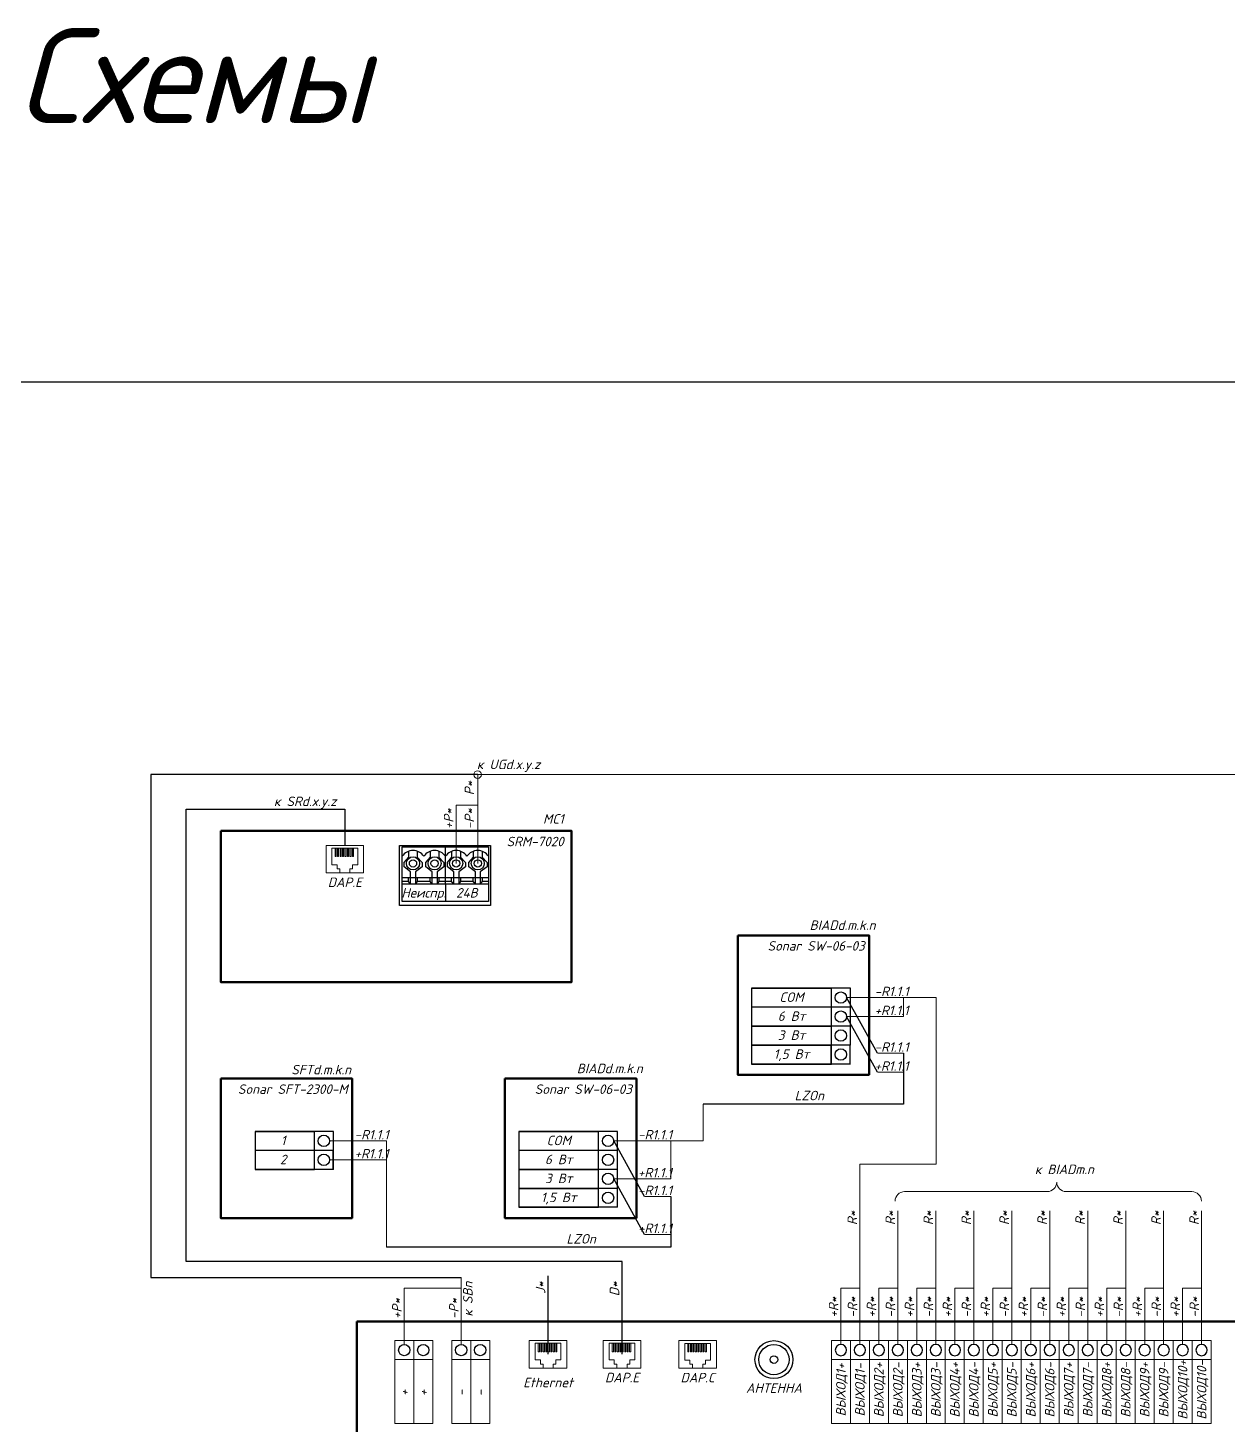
# Model space of a CAD drawing. Extents: x -152830 to 1281226, y -304852 to -2349.
# Drawn here: x 1078828 to 1110434, y -39169 to -2357 of the extents above; entities that cross this region are included whole.
import ezdxf
from ezdxf.enums import TextEntityAlignment as Align

# ---------------------------------------------------------------- set-up
doc = ezdxf.new("R2010")
doc.units = 0
doc.header["$LTSCALE"] = 100
doc.layers.get('Defpoints').update_dxf_attribs({"color": 42})
for name, color, linetype, lineweight in [('....ТЕКСТ', 7, 'Continuous', 15), ('1.АПС_текст', 7, 'Continuous', 15), ('TEXT', 7, 'Continuous', 30), ('Кабельные стояки', 7, 'Continuous', 25), ('Схемы подключ', 7, 'Continuous', 15)]:
    doc.layers.add(name, color=color, linetype=linetype, lineweight=lineweight)
doc.styles.add('OlympDesign', font='isocpeui.ttf', dxfattribs={"height": 250})

# ---------------------------------------------------------------- blocks, each defined once
blk = doc.blocks.new('DAP')
at = {"layer": 'Схемы подключ'}
for p, q in [((-258, 291), (-258, 65)), ((-228, 65), (-258, 65)), ((-228, 65), (-228, 291)), ((-192, 291), (-192, 65)), ((-163, 65), (-192, 65)), ((-163, 65), (-163, 291)), ((-127, 291), (-127, 65)), ((-97, 65), (-127, 65)), ((-97, 65), (-97, 291)), ((-61, 291), (-61, 65)), ((-32, 65), (-61, 65)), ((-32, 65), (-32, 291)), ((4, 291), (4, 65)), ((33, 65), (4, 65)), ((33, 65), (33, 291)), ((70, 291), (70, 65)), ((99, 65), (70, 65)), ((99, 65), (99, 291)), ((135, 291), (135, 65)), ((164, 65), (135, 65)), ((164, 65), (164, 291)), ((200, 291), (200, 65)), ((230, 65), (200, 65)), ((230, 65), (230, 291))]:
    blk.add_line(p, q, dxfattribs=at)
blk.add_lwpolyline([(-495, 362), (495, 362), (495, -362), (-495, -362)], close=True, dxfattribs=at)
for points in [[(-134, -362), (-134, -256), (-204, -256), (-204, -149), (-339, -149), (-339, 291), (0, 291)], [(134, -362), (134, -256), (204, -256), (204, -149), (339, -149), (339, 291), (0, 291)]]:
    blk.add_lwpolyline(points, dxfattribs=at)
blk = doc.blocks.new('антенна123')
for radius in [500, 400, 100]:
    blk.add_circle((0, 0), radius)

msp = doc.modelspace()

# ---------------------------------------------------------------- linework, layer by layer
at = {"layer": '....ТЕКСТ', "color": 7, "lineweight": 50}
for points in [[(1097522.067182, -26266.909965), (1100982.023476, -26266.909965), (1100982.023476, -29941.123092), (1097522.067182, -29941.123092)], [(1083905.505029, -30042.186906), (1087365.461323, -30042.186906), (1087365.461323, -33716.400034), (1083905.505029, -33716.400034)], [(1091390.991341, -30042.186906), (1094850.947635, -30042.186906), (1094850.947635, -33716.400034), (1091390.991341, -33716.400034)]]:
    msp.add_lwpolyline(points, close=True, dxfattribs=at)
for p, q in [((1088736.511455, -24346.211263), (1088857.713671, -24206.737945)), ((1088857.713671, -24206.737945), (1088857.713671, -24048.267688)), ((1089081.81724, -24049.04645), (1089081.81724, -24206.737945)), ((1089081.81724, -24206.737945), (1089213.979089, -24346.211263)), ((1089305.048828, -24346.211263), (1089426.251045, -24206.737945)), ((1089426.251045, -24206.737945), (1089426.251045, -24048.267688)), ((1089650.354613, -24049.04645), (1089650.354613, -24206.737945)), ((1089650.354613, -24206.737945), (1089782.516462, -24346.211263)), ((1089821.456176, -24920.394667), (1089821.456176, -23936.684538)), ((1089873.586202, -24346.211263), (1089994.788418, -24206.737945)), ((1089994.788418, -24206.737945), (1089994.788418, -24048.267688)), ((1090218.891987, -24049.04645), (1090218.891987, -24206.737945)), ((1090218.891987, -24206.737945), (1090351.053836, -24346.211263)), ((1090442.123575, -24346.211263), (1090563.325792, -24206.737945)), ((1090563.325792, -24206.737945), (1090563.325792, -24048.267688)), ((1090787.42936, -24049.04645), (1090787.42936, -24206.737945)), ((1090787.42936, -24206.737945), (1090919.591209, -24346.211263)), ((1088736.511455, -24463.662478), (1088736.511455, -24346.211263)), ((1088905.460621, -24595.79591), (1088736.511455, -24463.662478)), ((1088905.460621, -24920.394667), (1088905.460621, -24595.79591)), ((1089213.979089, -24463.662478), (1089035.845446, -24595.79591)), ((1089035.845446, -24595.79591), (1089035.845446, -24920.394667)), ((1089213.979089, -24346.211263), (1089213.979089, -24463.662478)), ((1089305.048828, -24463.662478), (1089305.048828, -24346.211263)), ((1089473.997995, -24595.79591), (1089305.048828, -24463.662478)), ((1089473.997995, -24920.394667), (1089473.997995, -24595.79591)), ((1089782.516462, -24463.662478), (1089604.38282, -24595.79591)), ((1089604.38282, -24595.79591), (1089604.38282, -24920.394667)), ((1089782.516462, -24346.211263), (1089782.516462, -24463.662478)), ((1089873.586202, -24463.662478), (1089873.586202, -24346.211263)), ((1090042.535368, -24595.79591), (1089873.586202, -24463.662478)), ((1090042.535368, -24920.394667), (1090042.535368, -24595.79591)), ((1090351.053836, -24463.662478), (1090172.920193, -24595.79591)), ((1090172.920193, -24595.79591), (1090172.920193, -24920.394667)), ((1090351.053836, -24346.211263), (1090351.053836, -24463.662478)), ((1090442.123575, -24463.662478), (1090442.123575, -24346.211263)), ((1090611.072742, -24595.79591), (1090442.123575, -24463.662478)), ((1090611.072742, -24920.394667), (1090611.072742, -24595.79591)), ((1090919.591209, -24463.662478), (1090741.457567, -24595.79591)), ((1090741.457567, -24595.79591), (1090741.457567, -24920.394667)), ((1090919.591209, -24346.211263), (1090919.591209, -24463.662478)), ((1088684.381429, -24740.851321), (1090953.199146, -24740.851321)), ((1088849.414401, -24844.197019), (1088684.381429, -24844.197019)), ((1090953.199146, -24920.394667), (1088684.381429, -24920.394667)), ((1088849.414401, -24844.197019), (1088849.414401, -24740.851321)), ((1088905.460621, -24920.394667), (1088849.414401, -24844.197019)), ((1089035.845446, -24920.394667), (1089088.924173, -24844.197019)), ((1089088.924173, -24844.197019), (1089088.924173, -24740.851321)), ((1089417.951774, -24844.197019), (1089088.924173, -24844.197019)), ((1089417.951774, -24844.197019), (1089417.951774, -24740.851321)), ((1089473.997995, -24920.394667), (1089417.951774, -24844.197019)), ((1089604.38282, -24920.394667), (1089657.461547, -24844.197019)), ((1089657.461547, -24844.197019), (1089657.461547, -24740.851321)), ((1089986.489148, -24844.197019), (1089657.461547, -24844.197019)), ((1089986.489148, -24844.197019), (1089986.489148, -24740.851321)), ((1090042.535368, -24920.394667), (1089986.489148, -24844.197019)), ((1090172.920193, -24920.394667), (1090225.99892, -24844.197019)), ((1090225.99892, -24844.197019), (1090225.99892, -24740.851321)), ((1090555.026521, -24844.197019), (1090225.99892, -24844.197019)), ((1090555.026521, -24844.197019), (1090555.026521, -24740.851321)), ((1090611.072742, -24920.394667), (1090555.026521, -24844.197019)), ((1090741.457567, -24920.394667), (1090794.536294, -24844.197019)), ((1090794.536294, -24844.197019), (1090794.536294, -24740.851321)), ((1090953.199146, -24844.197019), (1090794.536294, -24844.197019)), ((1101199.067182, -29372.190852), (1100386.916223, -27906.690852)), ((1101199.067182, -29872.190852), (1100386.916223, -28406.690852)), ((1101886.916223, -29372.190852), (1101886.916223, -30710.690852)), ((1101886.916223, -30710.690852), (1096613.8091, -30710.690852)), ((1095067.991341, -33147.467794), (1094255.840381, -31681.967794)), ((1095067.991341, -34147.467794), (1094255.840381, -32681.967794)), ((1095755.840381, -33147.467794), (1095755.840381, -34485.967794)), ((1094157.664481, -34485.967794), (1088270.354069, -34485.967794)), ((1095755.840381, -34485.967794), (1090726.491341, -34485.967794))]:
    msp.add_line(p, q)
for points in [[(1090674.262236, -22030.442857), (1082060.051716, -22030.442857), (1082060.051716, -35283.36341), (1090238.3751, -35283.36341)], [(1089821.456176, -24920.394667), (1089821.456176, -25370.058215)], [(1092527.290246, -37305.550928), (1092527.290246, -35235.56046)]]:
    msp.add_lwpolyline(points)
for points in [[(1088608.813995, -23894.620497), (1091012.166172, -23894.620497), (1091012.166172, -25477.373202), (1088608.813995, -25477.373202)], [(1088684.381429, -23936.684538), (1090953.199146, -23936.684538), (1090953.199146, -25370.058215), (1088684.381429, -25370.058215)]]:
    msp.add_lwpolyline(points, close=True)
for centre, radius in [((1088968.650116, -24369.617282), 172.852755), ((1088968.650116, -24369.617282), 96.343618), ((1089537.187489, -24369.617282), 172.852755), ((1089537.187489, -24369.617282), 96.343618), ((1090105.724863, -24369.617282), 172.852755), ((1090105.724863, -24369.617282), 96.343618), ((1090674.262236, -24369.617282), 172.852755), ((1090674.262236, -24369.617282), 96.343618)]:
    msp.add_circle(centre, radius)
for centre in [(1088968.650116, -24369.617282), (1089537.187489, -24369.617282), (1090105.724863, -24369.617282), (1090674.262236, -24369.617282)]:
    msp.add_arc(centre, 339.959492, 33.260673987, 146.739326013)
at = {"layer": '1.АПС_текст', "color": 0, "lineweight": 25}
for points in [[(1097886.785856, -27656.673016), (1097886.264392, -29656.673016)], [(1099086.785856, -27656.673016), (1097886.785856, -27656.673016)], [(1097886.785856, -27656.673016), (1099086.525124, -27656.673016)], [(1099086.525124, -27656.673016), (1099986.525124, -27656.673016)], [(1099986.785856, -27656.673016), (1099086.785856, -27656.673016)], [(1100486.785856, -27656.673016), (1099986.525124, -27656.673016)], [(1100487.046589, -27656.673016), (1099986.785856, -27656.673016)], [(1099986.785856, -28156.673016), (1099986.785856, -27656.673016)], [(1100487.046589, -28156.673016), (1100487.046589, -27656.673016)], [(1099986.785856, -28156.673016), (1097886.785856, -28156.673016)], [(1099986.525124, -28656.673016), (1099986.525124, -28156.673016)], [(1099986.785856, -28656.673016), (1099986.785856, -28156.673016)], [(1100487.046589, -28156.673016), (1099986.785856, -28156.673016)], [(1100486.785856, -28656.673016), (1100486.785856, -28156.673016)], [(1100487.046589, -28656.673016), (1100487.046589, -28156.673016)], [(1097886.785856, -28656.673016), (1099086.525124, -28656.673016)], [(1097887.046589, -28656.673016), (1099086.785856, -28656.673016)], [(1099087.046589, -28656.673016), (1097887.046589, -28656.673016)], [(1099086.525124, -28656.673016), (1099986.525124, -28656.673016)], [(1099086.785856, -28656.673016), (1099986.785856, -28656.673016)], [(1099987.046589, -28656.673016), (1099087.046589, -28656.673016)], [(1100486.785856, -28656.673016), (1099986.525124, -28656.673016)], [(1099986.525124, -29156.673016), (1099986.525124, -28656.673016)], [(1100487.046589, -28656.673016), (1099986.785856, -28656.673016)], [(1099986.785856, -29156.673016), (1099986.785856, -28656.673016)], [(1100487.307321, -28656.673016), (1099987.046589, -28656.673016)], [(1100486.264392, -29656.673016), (1100487.046589, -28656.673016)], [(1100486.785856, -29156.673016), (1100486.785856, -28656.673016)], [(1097886.785856, -29156.673016), (1099086.525124, -29156.673016)], [(1097887.046589, -29156.673016), (1099086.785856, -29156.673016)], [(1099087.046589, -29156.673016), (1097887.046589, -29156.673016)], [(1099086.525124, -29156.673016), (1099986.525124, -29156.673016)], [(1099086.785856, -29156.673016), (1099986.785856, -29156.673016)], [(1099987.046589, -29156.673016), (1099087.046589, -29156.673016)], [(1099986.00366, -29656.673016), (1099986.00366, -29156.673016)], [(1099986.264392, -29656.673016), (1099986.264392, -29156.673016)], [(1100486.785856, -29156.673016), (1099986.525124, -29156.673016)], [(1100487.046589, -29156.673016), (1099986.785856, -29156.673016)], [(1100487.307321, -29156.673016), (1099987.046589, -29156.673016)], [(1097886.264392, -29656.673016), (1099086.00366, -29656.673016)], [(1097886.525124, -29656.673016), (1099086.264392, -29656.673016)], [(1099086.525124, -29656.673016), (1097886.525124, -29656.673016)], [(1099086.00366, -29656.673016), (1099986.00366, -29656.673016)], [(1099086.264392, -29656.673016), (1099986.264392, -29656.673016)], [(1099986.525124, -29656.673016), (1099086.525124, -29656.673016)], [(1100486.264392, -29656.673016), (1099986.00366, -29656.673016)], [(1100486.525124, -29656.673016), (1099986.264392, -29656.673016)], [(1100486.785856, -29656.673016), (1099986.525124, -29656.673016)], [(1084811.919969, -31431.949958), (1084812.09379, -32431.949958)], [(1085470.223703, -31431.949958), (1084811.919969, -31431.949958)], [(1084811.919969, -31431.949958), (1085469.962971, -31431.949958)], [(1085469.962971, -31431.949958), (1086369.962971, -31431.949958)], [(1086370.223703, -31431.949958), (1085470.223703, -31431.949958)], [(1086870.223703, -31431.949958), (1086369.962971, -31431.949958)], [(1086870.484435, -31431.949958), (1086370.223703, -31431.949958)], [(1086370.223703, -31931.949958), (1086370.223703, -31431.949958)], [(1086870.484435, -31931.949958), (1086870.484435, -31431.949958)], [(1091755.710015, -31431.949958), (1091755.970747, -33431.949958)], [(1092955.710015, -31431.949958), (1091755.710015, -31431.949958)], [(1091755.710015, -31431.949958), (1092955.449283, -31431.949958)], [(1092955.449283, -31431.949958), (1093855.449283, -31431.949958)], [(1093855.710015, -31431.949958), (1092955.710015, -31431.949958)], [(1094355.710015, -31431.949958), (1093855.449283, -31431.949958)], [(1094355.970747, -31431.949958), (1093855.710015, -31431.949958)], [(1093855.710015, -31931.949958), (1093855.710015, -31431.949958)], [(1094355.970747, -31931.949958), (1094355.970747, -31431.949958)], [(1086370.223703, -31931.949958), (1084812.006879, -31931.949958)], [(1086369.962971, -32431.949958), (1086369.962971, -31931.949958)], [(1086370.223703, -32431.949958), (1086370.223703, -31931.949958)], [(1086870.484435, -31931.949958), (1086370.223703, -31931.949958)], [(1086870.223703, -32431.949958), (1086870.223703, -31931.949958)], [(1086870.484435, -32431.949958), (1086870.484435, -31931.949958)], [(1093855.710015, -31931.949958), (1091755.710015, -31931.949958)], [(1093855.449283, -32431.949958), (1093855.449283, -31931.949958)], [(1093855.710015, -32431.949958), (1093855.710015, -31931.949958)], [(1094355.970747, -31931.949958), (1093855.710015, -31931.949958)], [(1094355.710015, -32431.949958), (1094355.710015, -31931.949958)], [(1094355.970747, -32431.949958), (1094355.970747, -31931.949958)], [(1084812.09379, -32431.949958), (1085469.962971, -32431.949958)], [(1084812.09379, -32431.949958), (1085470.223703, -32431.949958)], [(1085470.484435, -32431.949958), (1084812.09379, -32431.949958)], [(1085469.962971, -32431.949958), (1086369.962971, -32431.949958)], [(1085470.223703, -32431.949958), (1086370.223703, -32431.949958)], [(1086370.484435, -32431.949958), (1085470.484435, -32431.949958)], [(1086870.223703, -32431.949958), (1086369.962971, -32431.949958)], [(1086870.484435, -32431.949958), (1086370.223703, -32431.949958)], [(1086870.745168, -32431.949958), (1086370.484435, -32431.949958)], [(1091755.710015, -32431.949958), (1092955.449283, -32431.949958)], [(1091755.970747, -32431.949958), (1092955.710015, -32431.949958)], [(1092955.970747, -32431.949958), (1091755.970747, -32431.949958)], [(1092955.449283, -32431.949958), (1093855.449283, -32431.949958)], [(1092955.710015, -32431.949958), (1093855.710015, -32431.949958)], [(1093855.970747, -32431.949958), (1092955.970747, -32431.949958)], [(1094355.710015, -32431.949958), (1093855.449283, -32431.949958)], [(1093855.449283, -32931.949958), (1093855.449283, -32431.949958)], [(1094355.970747, -32431.949958), (1093855.710015, -32431.949958)], [(1093855.710015, -32931.949958), (1093855.710015, -32431.949958)], [(1094356.231479, -32431.949958), (1093855.970747, -32431.949958)], [(1094355.710015, -32931.949958), (1094355.710015, -32431.949958)], [(1094356.231479, -33431.949958), (1094355.970747, -32431.949958)], [(1091755.710015, -32931.949958), (1092955.449283, -32931.949958)], [(1091755.970747, -32931.949958), (1092955.710015, -32931.949958)], [(1092955.970747, -32931.949958), (1091755.970747, -32931.949958)], [(1092955.449283, -32931.949958), (1093855.449283, -32931.949958)], [(1092955.710015, -32931.949958), (1093855.710015, -32931.949958)], [(1093855.970747, -32931.949958), (1092955.970747, -32931.949958)], [(1094355.710015, -32931.949958), (1093855.449283, -32931.949958)], [(1093855.449283, -33431.949958), (1093855.449283, -32931.949958)], [(1094355.970747, -32931.949958), (1093855.710015, -32931.949958)], [(1093855.710015, -33431.949958), (1093855.710015, -32931.949958)], [(1094356.231479, -32931.949958), (1093855.970747, -32931.949958)], [(1091755.710015, -33431.949958), (1092955.449283, -33431.949958)], [(1091755.970747, -33431.949958), (1092955.710015, -33431.949958)], [(1092955.970747, -33431.949958), (1091755.970747, -33431.949958)], [(1092955.449283, -33431.949958), (1093855.449283, -33431.949958)], [(1092955.710015, -33431.949958), (1093855.710015, -33431.949958)], [(1093855.970747, -33431.949958), (1092955.970747, -33431.949958)], [(1094355.710015, -33431.949958), (1093855.449283, -33431.949958)], [(1094355.970747, -33431.949958), (1093855.710015, -33431.949958)], [(1094356.231479, -33431.949958), (1093855.970747, -33431.949958)]]:
    msp.add_lwpolyline(points, dxfattribs=at)
for points in [[(1100386.916223, -27906.673016, -1), (1100086.916223, -27906.673016, -1)], [(1100386.65549, -28406.673016, -1), (1100086.65549, -28406.673016, -1)], [(1100386.65549, -28906.673016, -1), (1100086.65549, -28906.673016, -1)], [(1100386.134026, -29406.673016, -1), (1100086.134026, -29406.673016, -1)], [(1086770.354069, -31681.949958, -1), (1086470.354069, -31681.949958, -1)], [(1094255.840381, -31681.949958, -1), (1093955.840381, -31681.949958, -1)], [(1086770.093337, -32181.949958, -1), (1086470.093337, -32181.949958, -1)], [(1094255.579649, -32181.949958, -1), (1093955.579649, -32181.949958, -1)], [(1094255.579649, -32681.949958, -1), (1093955.579649, -32681.949958, -1)], [(1094255.579649, -33181.949958, -1), (1093955.579649, -33181.949958, -1)]]:
    msp.add_lwpolyline(points, format="xyb", close=True, dxfattribs=at)
at = {"layer": 'Defpoints'}
msp.add_ray((0, -11682.243475), (1, 0), dxfattribs=at)
msp.add_ray((0, -11682.243475), (1, 0), dxfattribs=at)
at = {"layer": 'Схемы подключ'}
for p, q in [((1090105.724863, -22836.356614), (1090674.262236, -22836.356614)), ((1102744.877594, -27906.690852), (1100386.916223, -27906.673016)), ((1101886.916223, -27906.690852), (1101886.916223, -28406.673016)), ((1100386.916223, -28406.673016), (1101886.916223, -28406.673016)), ((1101886.916223, -29372.190852), (1101199.067182, -29372.190852)), ((1101199.067182, -29872.190852), (1101886.916223, -29872.190852)), ((1088270.354069, -31681.967794), (1086770.354069, -31681.967794)), ((1088270.354069, -34485.967794), (1088270.354069, -31681.967794)), ((1096613.801753, -31681.967794), (1094255.840381, -31681.949958)), ((1095755.840381, -32681.967794), (1095755.840381, -31681.967794)), ((1086770.354069, -32181.967794), (1088270.354069, -32181.967794)), ((1094255.840381, -32681.967794), (1095755.840381, -32681.967794)), ((1105672.478312, -33018.186841), (1101915.745602, -33018.186841)), ((1109483.262903, -33018.186841), (1106172.478312, -33018.186841)), ((1095755.840381, -33147.467794), (1095067.991341, -33147.467794)), ((1100738.3751, -37042.228799), (1100738.3751, -33524.651686)), ((1101738.3751, -37042.228799), (1101738.3751, -33524.651686)), ((1102738.3751, -37042.228799), (1102738.3751, -33524.651686)), ((1103738.3751, -37042.228799), (1103738.3751, -33524.651686)), ((1104738.3751, -37042.228799), (1104738.3751, -33524.651686)), ((1105738.3751, -37042.228799), (1105738.3751, -33524.651686)), ((1106738.3751, -37042.228799), (1106738.3751, -33524.651686)), ((1107738.3751, -37042.228799), (1107738.3751, -33524.651686)), ((1108738.3751, -37042.228799), (1108738.3751, -33524.651686)), ((1109738.3751, -37042.228799), (1109738.3751, -33524.651686)), ((1095067.991341, -34147.467794), (1095755.840381, -34147.467794)), ((1090238.3751, -37042.335867), (1090238.3751, -35283.36341)), ((1088738.3751, -37042.335867), (1088738.3751, -35559.597223)), ((1100238.3751, -37042.228799), (1100238.3751, -35566.162123)), ((1101238.3751, -37042.228799), (1101238.3751, -35566.162123)), ((1102238.3751, -37042.228799), (1102238.3751, -35566.162123)), ((1103238.3751, -37042.228799), (1103238.3751, -35566.162123)), ((1104238.3751, -37042.228799), (1104238.3751, -35566.162123)), ((1105238.3751, -37042.228799), (1105238.3751, -35566.162123)), ((1106238.3751, -37042.228799), (1106238.3751, -35566.162123)), ((1107238.3751, -37042.228799), (1107238.3751, -35566.162123)), ((1108238.3751, -37042.228799), (1108238.3751, -35566.162123)), ((1109238.3751, -37042.228799), (1109238.3751, -35566.162123))]:
    msp.add_line(p, q, dxfattribs=at)
for points in [[(1096922.117549, -22030.442857), (1090674.262236, -22030.442857)], [(1090674.262236, -22030.442857), (1090674.262236, -24369.617282)], [(1118031.649728, -23409.811454), (1113987.550289, -23409.811454), (1113987.550289, -22030.442857), (1096922.117549, -22030.442857)], [(1090105.724863, -22836.356614), (1090105.724863, -24369.617282)], [(1100738.3751, -32296.753027), (1102744.844387, -32296.753027), (1102744.877594, -27906.690852)], [(1096613.801753, -31681.967794), (1096613.801753, -30710.690852)], [(1100738.3751, -32296.753027), (1100738.3751, -34312.908176)], [(1088738.3751, -35559.597223), (1090238.3751, -35559.597223)], [(1100238.3751, -35566.162123), (1100738.3751, -35566.162123)], [(1101238.3751, -35566.162123), (1101738.3751, -35566.162123)], [(1102238.3751, -35566.162123), (1102738.3751, -35566.162123)], [(1103238.3751, -35566.162123), (1103738.3751, -35566.162123)], [(1104238.3751, -35566.162123), (1104738.3751, -35566.162123)], [(1105238.3751, -35566.162123), (1105738.3751, -35566.162123)], [(1106238.3751, -35566.162123), (1106738.3751, -35566.162123)], [(1107238.3751, -35566.162123), (1107738.3751, -35566.162123)], [(1108238.3751, -35566.162123), (1108738.3751, -35566.162123)], [(1109238.3751, -35566.162123), (1109738.3751, -35566.162123)]]:
    msp.add_lwpolyline(points, dxfattribs=at)
at = {"layer": 'Схемы подключ', "lineweight": 50}
for points in [[(1083905.505029, -23513.477873), (1083905.505029, -27497.748353), (1093145.779376, -27497.748353), (1093145.779376, -23513.477873)], [(1087488.3751, -36442.151391), (1087488.3751, -43804.160107), (1113488.3751, -43804.160107), (1113488.3751, -36442.151391)]]:
    msp.add_lwpolyline(points, close=True, dxfattribs=at)
at = {"layer": 'Схемы подключ'}
for points in [[(1088488.3751, -36942.151391), (1088488.3751, -37442.151391), (1088988.3751, -37442.151391), (1088988.3751, -36942.151391)], [(1088988.3751, -36942.151391), (1088988.3751, -37442.151391), (1089488.3751, -37442.151391), (1089488.3751, -36942.151391)], [(1089988.3751, -36942.151391), (1089988.3751, -37442.151391), (1090488.3751, -37442.151391), (1090488.3751, -36942.151391)], [(1090488.3751, -36942.151391), (1090488.3751, -37442.151391), (1090988.3751, -37442.151391), (1090988.3751, -36942.151391)], [(1099988.3751, -37442.412123), (1099988.3751, -36942.412123), (1100488.3751, -36942.412123), (1100488.3751, -37442.412123)], [(1100488.3751, -37442.412123), (1100488.3751, -36942.412123), (1100988.3751, -36942.412123), (1100988.3751, -37442.412123)], [(1100988.3751, -37442.412123), (1100988.3751, -36942.412123), (1101488.3751, -36942.412123), (1101488.3751, -37442.412123)], [(1101488.3751, -37442.412123), (1101488.3751, -36942.412123), (1101988.3751, -36942.412123), (1101988.3751, -37442.412123)], [(1101988.3751, -37442.412123), (1101988.3751, -36942.412123), (1102488.3751, -36942.412123), (1102488.3751, -37442.412123)], [(1102488.3751, -37442.412123), (1102488.3751, -36942.412123), (1102988.3751, -36942.412123), (1102988.3751, -37442.412123)], [(1102988.3751, -37442.412123), (1102988.3751, -36942.412123), (1103488.3751, -36942.412123), (1103488.3751, -37442.412123)], [(1103488.3751, -37442.412123), (1103488.3751, -36942.412123), (1103988.3751, -36942.412123), (1103988.3751, -37442.412123)], [(1103988.3751, -37442.412123), (1103988.3751, -36942.412123), (1104488.3751, -36942.412123), (1104488.3751, -37442.412123)], [(1104488.3751, -37442.412123), (1104488.3751, -36942.412123), (1104988.3751, -36942.412123), (1104988.3751, -37442.412123)], [(1104988.3751, -37442.412123), (1104988.3751, -36942.412123), (1105488.3751, -36942.412123), (1105488.3751, -37442.412123)], [(1105488.3751, -37442.412123), (1105488.3751, -36942.412123), (1105988.3751, -36942.412123), (1105988.3751, -37442.412123)], [(1105988.3751, -37442.412123), (1105988.3751, -36942.412123), (1106488.3751, -36942.412123), (1106488.3751, -37442.412123)], [(1106488.3751, -37442.412123), (1106488.3751, -36942.412123), (1106988.3751, -36942.412123), (1106988.3751, -37442.412123)], [(1106988.3751, -37442.412123), (1106988.3751, -36942.412123), (1107488.3751, -36942.412123), (1107488.3751, -37442.412123)], [(1107488.3751, -37442.412123), (1107488.3751, -36942.412123), (1107988.3751, -36942.412123), (1107988.3751, -37442.412123)], [(1107988.3751, -37442.412123), (1107988.3751, -36942.412123), (1108488.3751, -36942.412123), (1108488.3751, -37442.412123)], [(1108488.3751, -37442.412123), (1108488.3751, -36942.412123), (1108988.3751, -36942.412123), (1108988.3751, -37442.412123)], [(1108988.3751, -37442.412123), (1108988.3751, -36942.412123), (1109488.3751, -36942.412123), (1109488.3751, -37442.412123)], [(1109488.3751, -37442.412123), (1109488.3751, -36942.412123), (1109988.3751, -36942.412123), (1109988.3751, -37442.412123)], [(1088988.3751, -37442.151391), (1088488.3751, -37442.151391), (1088488.3751, -39125.422038), (1088988.3751, -39125.422038)], [(1089488.3751, -37442.151391), (1088988.3751, -37442.151391), (1088988.3751, -39125.422038), (1089488.3751, -39125.422038)], [(1090488.3751, -37442.151391), (1089988.3751, -37442.151391), (1089988.3751, -39125.422038), (1090488.3751, -39125.422038)], [(1090988.3751, -37442.151391), (1090488.3751, -37442.151391), (1090488.3751, -39125.422038), (1090988.3751, -39125.422038)], [(1100488.3751, -39125.68277), (1099988.3751, -39125.68277), (1099988.3751, -37442.412123), (1100488.3751, -37442.412123)], [(1100988.3751, -39125.68277), (1100488.3751, -39125.68277), (1100488.3751, -37442.412123), (1100988.3751, -37442.412123)], [(1101488.3751, -39125.68277), (1100988.3751, -39125.68277), (1100988.3751, -37442.412123), (1101488.3751, -37442.412123)], [(1101988.3751, -39125.68277), (1101488.3751, -39125.68277), (1101488.3751, -37442.412123), (1101988.3751, -37442.412123)], [(1102488.3751, -39125.68277), (1101988.3751, -39125.68277), (1101988.3751, -37442.412123), (1102488.3751, -37442.412123)], [(1102988.3751, -39125.68277), (1102488.3751, -39125.68277), (1102488.3751, -37442.412123), (1102988.3751, -37442.412123)], [(1103488.3751, -39125.68277), (1102988.3751, -39125.68277), (1102988.3751, -37442.412123), (1103488.3751, -37442.412123)], [(1103988.3751, -39125.68277), (1103488.3751, -39125.68277), (1103488.3751, -37442.412123), (1103988.3751, -37442.412123)], [(1104488.3751, -39125.68277), (1103988.3751, -39125.68277), (1103988.3751, -37442.412123), (1104488.3751, -37442.412123)], [(1104988.3751, -39125.68277), (1104488.3751, -39125.68277), (1104488.3751, -37442.412123), (1104988.3751, -37442.412123)], [(1105488.3751, -39125.68277), (1104988.3751, -39125.68277), (1104988.3751, -37442.412123), (1105488.3751, -37442.412123)], [(1105988.3751, -39125.68277), (1105488.3751, -39125.68277), (1105488.3751, -37442.412123), (1105988.3751, -37442.412123)], [(1106488.3751, -39125.68277), (1105988.3751, -39125.68277), (1105988.3751, -37442.412123), (1106488.3751, -37442.412123)], [(1106988.3751, -39125.68277), (1106488.3751, -39125.68277), (1106488.3751, -37442.412123), (1106988.3751, -37442.412123)], [(1107488.3751, -39125.68277), (1106988.3751, -39125.68277), (1106988.3751, -37442.412123), (1107488.3751, -37442.412123)], [(1107988.3751, -39125.68277), (1107488.3751, -39125.68277), (1107488.3751, -37442.412123), (1107988.3751, -37442.412123)], [(1108488.3751, -39125.68277), (1107988.3751, -39125.68277), (1107988.3751, -37442.412123), (1108488.3751, -37442.412123)], [(1108988.3751, -39125.68277), (1108488.3751, -39125.68277), (1108488.3751, -37442.412123), (1108988.3751, -37442.412123)], [(1109488.3751, -39125.68277), (1108988.3751, -39125.68277), (1108988.3751, -37442.412123), (1109488.3751, -37442.412123)], [(1109988.3751, -39125.68277), (1109488.3751, -39125.68277), (1109488.3751, -37442.412123), (1109988.3751, -37442.412123)]]:
    msp.add_lwpolyline(points, close=True, dxfattribs=at)
at = {"layer": 'Схемы подключ', "lineweight": 25}
for points in [[(1088888.790842, -37192.335291, -1), (1088588.790842, -37192.335291, -1)], [(1089388.790842, -37192.335291, -1), (1089088.790842, -37192.335291, -1)], [(1090388.790842, -37192.335291, -1), (1090088.790842, -37192.335291, -1)], [(1090888.790842, -37192.335291, -1), (1090588.790842, -37192.335291, -1)], [(1100388.790842, -37192.228223, 1), (1100088.790842, -37192.228223, 1)], [(1100888.790842, -37192.228223, 1), (1100588.790842, -37192.228223, 1)], [(1101388.790842, -37192.228223, 1), (1101088.790842, -37192.228223, 1)], [(1101888.790842, -37192.228223, 1), (1101588.790842, -37192.228223, 1)], [(1102388.790842, -37192.228223, 1), (1102088.790842, -37192.228223, 1)], [(1102888.790842, -37192.228223, 1), (1102588.790842, -37192.228223, 1)], [(1103388.790842, -37192.228223, 1), (1103088.790842, -37192.228223, 1)], [(1103888.790842, -37192.228223, 1), (1103588.790842, -37192.228223, 1)], [(1104388.790842, -37192.228223, 1), (1104088.790842, -37192.228223, 1)], [(1104888.790842, -37192.228223, 1), (1104588.790842, -37192.228223, 1)], [(1105388.790842, -37192.228223, 1), (1105088.790842, -37192.228223, 1)], [(1105888.790842, -37192.228223, 1), (1105588.790842, -37192.228223, 1)], [(1106388.790842, -37192.228223, 1), (1106088.790842, -37192.228223, 1)], [(1106888.790842, -37192.228223, 1), (1106588.790842, -37192.228223, 1)], [(1107388.790842, -37192.228223, 1), (1107088.790842, -37192.228223, 1)], [(1107888.790842, -37192.228223, 1), (1107588.790842, -37192.228223, 1)], [(1108388.790842, -37192.228223, 1), (1108088.790842, -37192.228223, 1)], [(1108888.790842, -37192.228223, 1), (1108588.790842, -37192.228223, 1)], [(1109388.790842, -37192.228223, 1), (1109088.790842, -37192.228223, 1)], [(1109888.790842, -37192.228223, 1), (1109588.790842, -37192.228223, 1)]]:
    msp.add_lwpolyline(points, format="xyb", close=True, dxfattribs=at)
at = {"layer": 'Схемы подключ'}
msp.add_circle((1090669.37969, -22030.442857), 100, dxfattribs=at)
for centre, start, end in [((1101915.745602, -33268.186841), 90, 180), ((1105672.478312, -32768.186841), 270, 0), ((1106172.478312, -32768.186841), 180, 270), ((1109483.262903, -33268.186841), 0, 90)]:
    msp.add_arc(centre, 250, start, end, dxfattribs=at)

# ---------------------------------------------------------------- block references
msp.add_blockref('антенна123', (1098474.375631, -37445.173109))
for p in [(1087173.244826, -24256.509175), (1092527.290246, -37305.550928), (1094474.375631, -37305.550928), (1096465.042653, -37307.061787)]:
    msp.add_blockref('DAP', p, dxfattribs=at)

# ---------------------------------------------------------------- texts
at = {"color": 0, "style": 'OlympDesign'}
for s, p in [('Sonar SW-06-03', (1100864.877594, -26668.409965)), ('SFTd.m.k.n', (1087338.139096, -29929.161696)), ('Sonar SFT-2300-М', (1087248.315441, -30443.686906)), ('Sonar SW-06-03', (1094733.801753, -30443.686906))]:
    msp.add_text(s, height=250, dxfattribs=at).set_placement(p, align=Align.RIGHT)
at = {"insert": (1078540.840802, -2365.765768), "char_height": 2500, "attachment_point": 1, "style": 'OlympDesign'}
msp.add_mtext_dynamic_manual_height_columns('Схемы', width=52487.11309626, gutter_width=12.5, heights=[0], dxfattribs=at)
at = {"layer": '1.АПС_текст', "color": 0, "lineweight": 25, "style": 'OlympDesign'}
for s, p in [('COM', (1098936.785856, -27894.909965)), ('6 Вт', (1098936.785856, -28394.909965)), ('3 Вт', (1098936.785856, -28894.909965)), ('1,5 Вт', (1098936.264392, -29394.909965)), ('1', (1085550.453544, -31670.186906)), ('COM', (1092805.710015, -31670.186906)), ('2', (1085550.453544, -32170.186906)), ('6 Вт', (1092805.710015, -32170.186906)), ('3 Вт', (1092805.710015, -32670.186906)), ('1,5 Вт', (1092805.710015, -33170.186906))]:
    msp.add_text(s, height=250, dxfattribs=at).set_placement(p, align=Align.MIDDLE_CENTER)
at = {"layer": 'TEXT', "color": 0, "lineweight": 30, "style": 'OlympDesign'}
for s, p in [('-R1.1.1', (1101126.187862, -27868.607655)), ('+R1.1.1', (1101122.942552, -28368.34596)), ('-R1.1.1', (1101126.187862, -29334.107655)), ('+R1.1.1', (1101122.942552, -29833.863796)), ('LZOn', (1099019.533043, -30611.837153)), ('-R1.1.1', (1087431.806947, -31643.884597)), ('-R1.1.1', (1094895.112021, -31643.884597)), ('+R1.1.1', (1087428.561637, -32143.640738)), ('+R1.1.1', (1094891.86671, -32643.640738)), ('-R1.1.1', (1094895.112021, -33109.384597)), ('+R1.1.1', (1094891.86671, -34109.140738)), ('LZOn', (1093010.336243, -34387.114094))]:
    msp.add_text(s, height=250, dxfattribs=at).set_placement(p)
at = {"layer": 'Схемы подключ', "style": 'OlympDesign'}
msp.add_text('к UGd.x.y.z', height=250, dxfattribs=at).set_placement((1092324.262236, -21636.231815), align=Align.TOP_RIGHT)
at = {"layer": 'Схемы подключ', "lineweight": 0, "style": 'OlympDesign'}
for s, p in [('Р*', (1090452.466961, -22388.31148)), ('+Р*', (1089906.592731, -23196.810708)), ('-Р*', (1090452.466961, -23196.810708)), ('+P*', (1088544.543177, -36101.099792)), ('-P*', (1090044.543177, -36101.099792)), ('+R*', (1100044.543177, -36065.90213)), ('-R*', (1100544.543177, -36065.90213)), ('+R*', (1101044.543177, -36065.90213)), ('-R*', (1101544.543177, -36065.90213)), ('+R*', (1102044.543177, -36065.90213)), ('-R*', (1102544.543177, -36065.90213)), ('+R*', (1103044.543177, -36065.90213)), ('-R*', (1103544.543177, -36065.90213)), ('+R*', (1104044.543177, -36065.90213)), ('-R*', (1104544.543177, -36065.90213)), ('+R*', (1105044.543177, -36065.90213)), ('-R*', (1105544.543177, -36065.90213)), ('+R*', (1106044.543177, -36065.90213)), ('-R*', (1106544.543177, -36065.90213)), ('+R*', (1107044.543177, -36065.90213)), ('-R*', (1107544.543177, -36065.90213)), ('+R*', (1108044.543177, -36065.90213)), ('-R*', (1108544.543177, -36065.90213)), ('+R*', (1109044.543177, -36065.90213)), ('-R*', (1109544.543177, -36065.90213)), ('ВЫХОД1+', (1100238.3751, -38242.505927)), ('ВЫХОД1-', (1100738.3751, -38242.505927)), ('ВЫХОД2+', (1101238.3751, -38242.505927)), ('ВЫХОД2-', (1101738.3751, -38242.505927)), ('ВЫХОД3+', (1102238.3751, -38242.505927)), ('ВЫХОД3-', (1102738.3751, -38242.505927)), ('ВЫХОД4+', (1103238.3751, -38242.505927)), ('ВЫХОД4-', (1103738.3751, -38242.505927)), ('ВЫХОД5+', (1104238.3751, -38242.505927)), ('ВЫХОД5-', (1104738.3751, -38242.505927)), ('ВЫХОД6+', (1105238.3751, -38242.505927)), ('ВЫХОД6-', (1105738.3751, -38242.505927)), ('ВЫХОД7+', (1106238.3751, -38242.505927)), ('ВЫХОД7-', (1106738.3751, -38242.505927)), ('ВЫХОД8+', (1107238.3751, -38242.505927)), ('ВЫХОД8-', (1107738.3751, -38242.505927)), ('ВЫХОД9+', (1108238.3751, -38242.505927)), ('ВЫХОД9-', (1108738.3751, -38242.505927)), ('ВЫХОД10+', (1109238.3751, -38242.505927)), ('ВЫХОД10-', (1109738.3751, -38242.505927)), ('+', (1088738.3751, -38323.503109)), ('+', (1089238.3751, -38325.328234)), ('-', (1090238.3751, -38323.503109)), ('-', (1090738.3751, -38325.328234))]:
    msp.add_text(s, height=250, rotation=90, dxfattribs=at).set_placement(p, align=Align.MIDDLE_CENTER)
at = {"layer": 'Схемы подключ', "style": 'OlympDesign'}
msp.add_text('к SRd.x.y.z', height=250, dxfattribs=at).set_placement((1086955.035772, -22935.134307), align=Align.BOTTOM_RIGHT)
at = {"layer": 'Схемы подключ', "lineweight": 0, "style": 'OlympDesign'}
for s, p in [('DAP.E', (1087173.244826, -24868.397852)), ('DAP.E', (1094474.375631, -37917.439605)), ('DAP.C', (1096465.042653, -37918.950464)), ('Ethernet', (1092527.290246, -38048.55788)), ('АНТЕННА', (1098474.375631, -38195.173109))]:
    msp.add_text(s, height=250, dxfattribs=at).set_placement(p, align=Align.MIDDLE_CENTER)
at = {"layer": 'Схемы подключ', "color": 0, "lineweight": 25, "style": 'OlympDesign'}
for s, p in [('Неиспр.', (1089251.585858, -25145.226441)), ('24В', (1090385.994717, -25145.226441))]:
    msp.add_text(s, height=250, dxfattribs=at).set_placement(p, align=Align.MIDDLE_CENTER)
at = {"layer": 'Схемы подключ', "style": 'OlympDesign'}
msp.add_text('к BIADm.n', height=250, dxfattribs=at).set_placement((1105347.103312, -32430.997447), align=Align.MIDDLE_LEFT)
for s, p in [('R*', (1100738.3751, -33524.651686)), ('R*', (1101738.3751, -33524.651686)), ('R*', (1102738.3751, -33524.651686)), ('R*', (1103738.3751, -33524.651686)), ('R*', (1104738.3751, -33524.651686)), ('R*', (1105738.3751, -33524.651686)), ('R*', (1106738.3751, -33524.651686)), ('R*', (1107738.3751, -33524.651686)), ('R*', (1108738.3751, -33524.651686)), ('R*', (1109738.3751, -33524.651686)), ('J*', (1092527.290246, -35390.913306)), ('D*', (1094474.375631, -35390.913306))]:
    msp.add_text(s, height=250, rotation=90, dxfattribs=at).set_placement(p, align=Align.BOTTOM_RIGHT)
msp.add_text('к SBn', height=250, rotation=90, dxfattribs=at).set_placement((1090288.3751, -35389.402447), align=Align.TOP_RIGHT)
at = {"layer": 'Схемы подключ', "lineweight": 0, "char_height": 250, "width": 1084.91643929, "attachment_point": 1, "style": 'OlympDesign'}
for s, insert in [('MC1', (1092392.336335, -23072.441822)), ('SRM-7020', (1091431.376439, -23668.643966))]:
    msp.add_mtext(s, dxfattribs=dict(at, insert=insert))

# ---------------------------------------------------------------- next in the draw order: texts
at = {"layer": 'Кабельные стояки', "char_height": 250, "width": 677.5, "attachment_point": 5, "style": 'OlympDesign', "bg_fill": 3, "box_fill_scale": 1.1, "bg_fill_color": 256, "bg_fill_transparency": 0}
for insert in [(1100281.451873, -25998.38112), (1094150.376032, -29773.658062)]:
    msp.add_mtext('BIADd.m.k.n', dxfattribs=dict(at, insert=insert))

# ---------------------------------------------------------------- next in the draw order: linework, layer by layer
msp.add_lwpolyline([(1094474.375631, -37305.550928), (1094474.375631, -34863.830116), (1082992.925156, -34863.830116), (1082992.925156, -22945.180543), (1087173.244826, -22945.180543), (1087173.244826, -23894.620497)])

doc.saveas('drawing.dxf')
